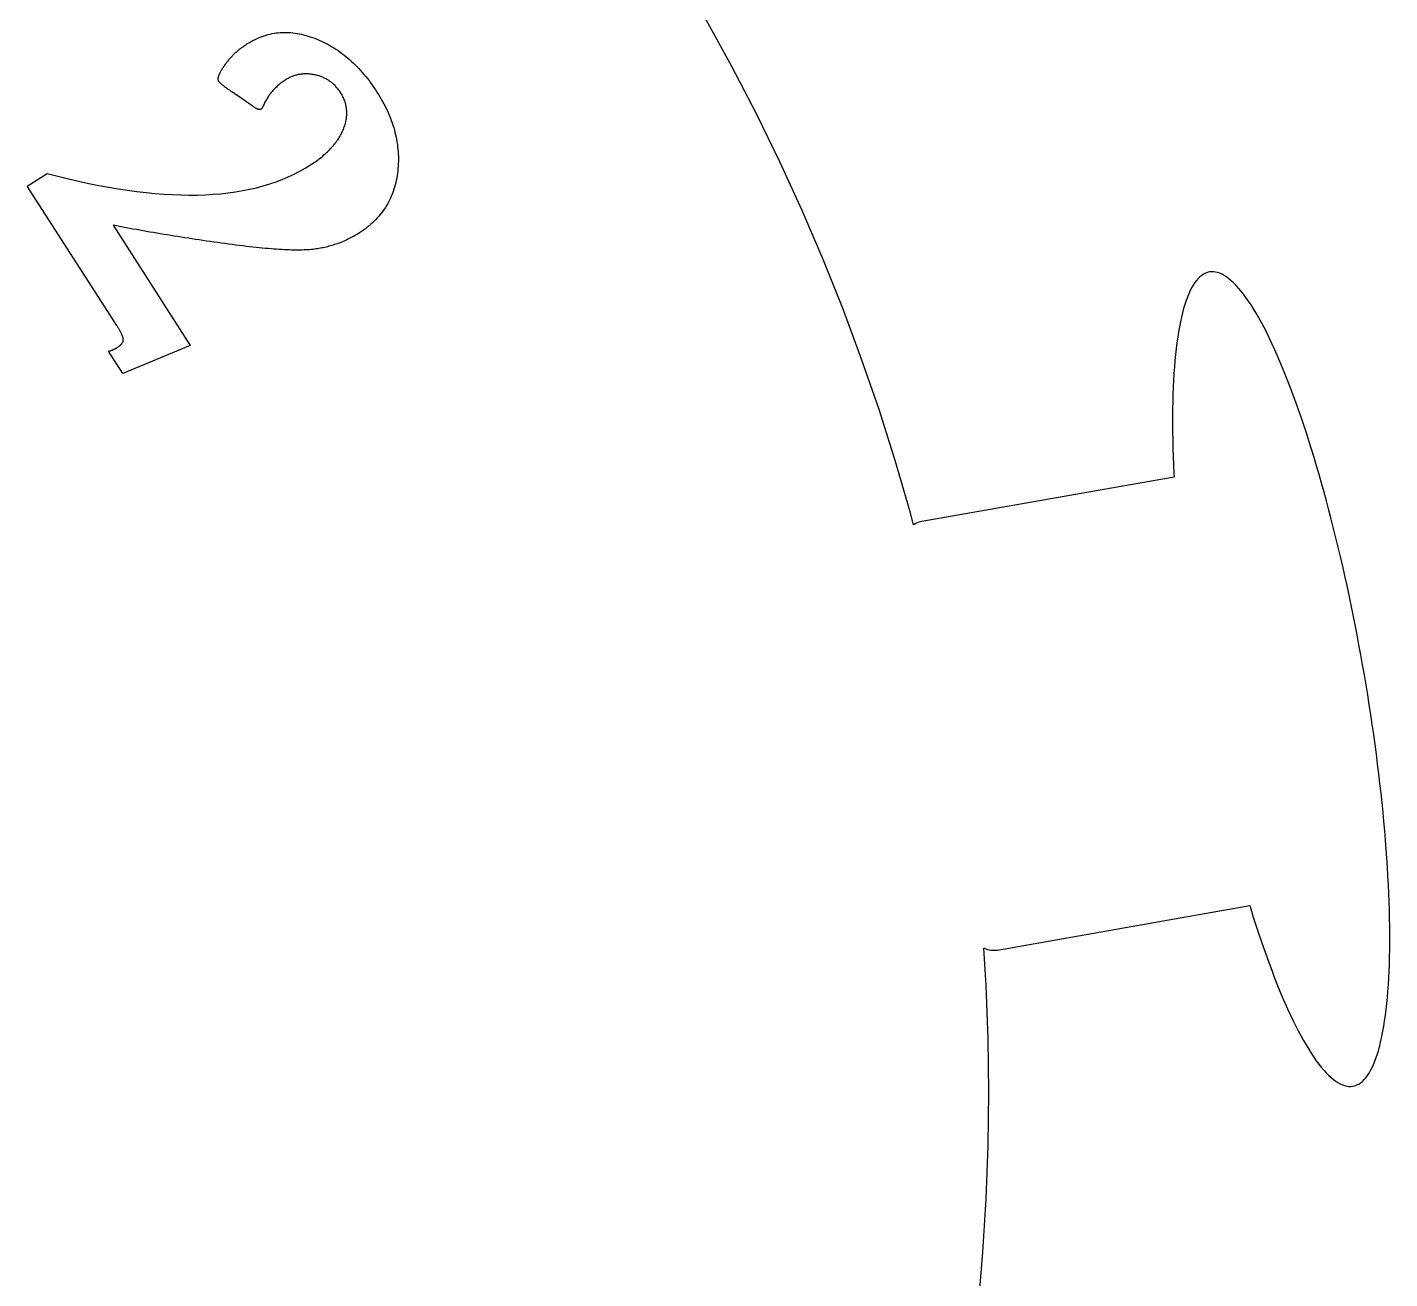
# Model space of a CAD drawing. Header units: metres. Extents: x -106 to 107, y -104 to 107.
# Drawn here: x 50.2 to 106.6, y -7.7 to 44.1 of the extents above; entities that cross this region are included whole.
import ezdxf

# ---------------------------------------------------------------- set-up
doc = ezdxf.new("R2010")
doc.units = ezdxf.units.M

msp = doc.modelspace()

# ---------------------------------------------------------------- linework, layer by layer
for p, q in [((79.3729, 42.4257), (78.3078, 44.3608)), ((59.3232, 43.3581), (59.4007, 43.4065)), ((59.4007, 43.4065), (59.4788, 43.4523)), ((59.4788, 43.4523), (59.5573, 43.4956)), ((59.5573, 43.4956), (59.6362, 43.5363)), ((59.6362, 43.5363), (59.7156, 43.5744)), ((59.7156, 43.5744), (59.7955, 43.6098)), ((59.7955, 43.6098), (59.8758, 43.6428)), ((59.8758, 43.6428), (59.9565, 43.6731)), ((59.9565, 43.6731), (60.0378, 43.7008)), ((60.0378, 43.7008), (60.1195, 43.726)), ((60.1195, 43.726), (60.2016, 43.7486)), ((60.2016, 43.7486), (60.2842, 43.7686)), ((60.2842, 43.7686), (60.3673, 43.786)), ((60.3673, 43.786), (60.4508, 43.8008)), ((60.4508, 43.8008), (60.5348, 43.8131)), ((60.5348, 43.8131), (60.6192, 43.8227)), ((60.6192, 43.8227), (60.7041, 43.8298)), ((60.7041, 43.8298), (60.7894, 43.8343)), ((60.7894, 43.8343), (60.8753, 43.8362)), ((60.8753, 43.8362), (60.9615, 43.8356)), ((60.9615, 43.8356), (61.0482, 43.8323)), ((61.0482, 43.8323), (61.1354, 43.8265)), ((61.1354, 43.8265), (61.2231, 43.8181)), ((61.2231, 43.8181), (61.3111, 43.807)), ((61.3111, 43.807), (61.3997, 43.7934)), ((61.3997, 43.7934), (61.4887, 43.7773)), ((61.4887, 43.7773), (61.5782, 43.7585)), ((61.5782, 43.7585), (61.6681, 43.7372)), ((61.6681, 43.7372), (61.7585, 43.7133)), ((61.7585, 43.7133), (61.8493, 43.6868)), ((61.8493, 43.6868), (61.9406, 43.6577)), ((61.9406, 43.6577), (62.0323, 43.626)), ((62.0323, 43.626), (62.1246, 43.5918)), ((62.1246, 43.5918), (62.2166, 43.5553)), ((62.2166, 43.5553), (62.3077, 43.5168)), ((62.3077, 43.5168), (62.3979, 43.4764)), ((62.3979, 43.4764), (62.4873, 43.4342)), ((62.4873, 43.4342), (62.5759, 43.3899)), ((62.5759, 43.3899), (62.6635, 43.3438)), ((58.6686, 42.8106), (58.6944, 42.8385)), ((58.6944, 42.8385), (58.7206, 42.8661)), ((58.7206, 42.8661), (58.7472, 42.8934)), ((58.7472, 42.8934), (58.7742, 42.9204)), ((58.7742, 42.9204), (58.8015, 42.9471)), ((58.8015, 42.9471), (58.8292, 42.9736)), ((58.8292, 42.9736), (58.8573, 42.9998)), ((58.8573, 42.9998), (58.8857, 43.0257)), ((58.8857, 43.0257), (58.9146, 43.0513)), ((58.9146, 43.0513), (58.9437, 43.0766)), ((58.9437, 43.0766), (58.9733, 43.1016)), ((58.9733, 43.1016), (59.0033, 43.1263)), ((59.0033, 43.1263), (59.0336, 43.1508)), ((59.0336, 43.1508), (59.0643, 43.1749)), ((59.0643, 43.1749), (59.0953, 43.1988)), ((59.0953, 43.1988), (59.1267, 43.2225)), ((59.1267, 43.2225), (59.1585, 43.2458)), ((59.1585, 43.2458), (59.1907, 43.2688)), ((59.1907, 43.2688), (59.2233, 43.2916)), ((59.2233, 43.2916), (59.2562, 43.314)), ((59.2562, 43.314), (59.2895, 43.3362)), ((59.2895, 43.3362), (59.3232, 43.3581)), ((62.6635, 43.3438), (62.7503, 43.2957)), ((62.7503, 43.2957), (62.8362, 43.2457)), ((62.8362, 43.2457), (62.9212, 43.1938)), ((62.9212, 43.1938), (63.0054, 43.14)), ((63.0054, 43.14), (63.0887, 43.0842)), ((63.0887, 43.0842), (63.1711, 43.0265)), ((63.1711, 43.0265), (63.2527, 42.9669)), ((63.2527, 42.9669), (63.3333, 42.9053)), ((63.3333, 42.9053), (63.4131, 42.8418)), ((63.4131, 42.8418), (63.4921, 42.7764)), ((58.2496, 42.2313), (58.2639, 42.2569)), ((58.2639, 42.2569), (58.2791, 42.2832)), ((58.2791, 42.2832), (58.2952, 42.3101)), ((58.2952, 42.3101), (58.312, 42.3376)), ((58.312, 42.3376), (58.3297, 42.3659)), ((58.3297, 42.3659), (58.3483, 42.3947)), ((58.3483, 42.3947), (58.3677, 42.4243)), ((58.3677, 42.4243), (58.3879, 42.4544)), ((58.3879, 42.4544), (58.4089, 42.4853)), ((58.4089, 42.4853), (58.4307, 42.5163)), ((58.4307, 42.5163), (58.4528, 42.547)), ((58.4528, 42.547), (58.4753, 42.5774)), ((58.4753, 42.5774), (58.4981, 42.6076)), ((58.4981, 42.6076), (58.5214, 42.6374)), ((58.5214, 42.6374), (58.545, 42.667)), ((58.545, 42.667), (58.5689, 42.6963)), ((58.5689, 42.6963), (58.5933, 42.7253)), ((58.5933, 42.7253), (58.618, 42.754)), ((58.618, 42.754), (58.6431, 42.7825)), ((58.6431, 42.7825), (58.6686, 42.8106)), ((63.4921, 42.7764), (63.5701, 42.7091)), ((63.5701, 42.7091), (63.6473, 42.6398)), ((63.6473, 42.6398), (63.7237, 42.5687)), ((63.7237, 42.5687), (63.7991, 42.4956)), ((63.7991, 42.4956), (63.8737, 42.4205)), ((63.8737, 42.4205), (63.9474, 42.3436)), ((63.9474, 42.3436), (64.0202, 42.2647)), ((64.0202, 42.2647), (64.0922, 42.1839)), ((80.3902, 40.465), (79.3729, 42.4257)), ((58.1337, 41.8961), (58.1338, 41.9106)), ((58.1344, 41.8822), (58.1337, 41.8961)), ((58.1338, 41.9106), (58.1348, 41.9257)), ((58.136, 41.8691), (58.1344, 41.8822)), ((58.1348, 41.9257), (58.1366, 41.9415)), ((58.1384, 41.8565), (58.136, 41.8691)), ((58.1366, 41.9415), (58.1392, 41.958)), ((58.1416, 41.8447), (58.1384, 41.8565)), ((58.1392, 41.958), (58.1427, 41.9751)), ((58.1456, 41.8335), (58.1416, 41.8447)), ((58.1427, 41.9751), (58.147, 41.9928)), ((58.1506, 41.8229), (58.1456, 41.8335)), ((58.147, 41.9928), (58.1521, 42.0112)), ((58.1563, 41.813), (58.1506, 41.8229)), ((58.1521, 42.0112), (58.1581, 42.0303)), ((58.1619, 41.8048), (58.1563, 41.813)), ((58.1581, 42.0303), (58.1649, 42.05)), ((58.1684, 41.7961), (58.1619, 41.8048)), ((58.1649, 42.05), (58.1726, 42.0704)), ((58.1759, 41.7869), (58.1684, 41.7961)), ((58.1726, 42.0704), (58.1811, 42.0914)), ((58.1843, 41.7772), (58.1759, 41.7869)), ((58.1811, 42.0914), (58.1904, 42.1131)), ((58.1937, 41.7671), (58.1843, 41.7772)), ((58.1904, 42.1131), (58.2005, 42.1354)), ((58.204, 41.7564), (58.1937, 41.7671)), ((58.2005, 42.1354), (58.2115, 42.1584)), ((58.2153, 41.7453), (58.204, 41.7564)), ((58.2115, 42.1584), (58.2234, 42.1821)), ((58.2275, 41.7337), (58.2153, 41.7453)), ((58.2234, 42.1821), (58.2361, 42.2064)), ((58.2407, 41.7216), (58.2275, 41.7337)), ((58.2361, 42.2064), (58.2496, 42.2313)), ((58.2548, 41.709), (58.2407, 41.7216)), ((58.2698, 41.6959), (58.2548, 41.709)), ((58.2858, 41.6823), (58.2698, 41.6959)), ((60.6692, 41.6921), (60.6357, 41.6643)), ((60.7034, 41.7196), (60.6692, 41.6921)), ((60.7383, 41.7466), (60.7034, 41.7196)), ((60.7738, 41.7732), (60.7383, 41.7466)), ((60.81, 41.7993), (60.7738, 41.7732)), ((60.8469, 41.8251), (60.81, 41.7993)), ((60.8844, 41.8505), (60.8469, 41.8251)), ((60.9226, 41.8755), (60.8844, 41.8505)), ((60.9555, 41.896), (60.9226, 41.8755)), ((60.9885, 41.9157), (60.9555, 41.896)), ((61.0218, 41.9344), (60.9885, 41.9157)), ((61.0554, 41.9523), (61.0218, 41.9344)), ((61.0892, 41.9692), (61.0554, 41.9523)), ((61.1233, 41.9853), (61.0892, 41.9692)), ((61.1576, 42.0004), (61.1233, 41.9853)), ((61.1922, 42.0146), (61.1576, 42.0004)), ((61.2271, 42.028), (61.1922, 42.0146)), ((61.2622, 42.0404), (61.2271, 42.028)), ((61.2975, 42.052), (61.2622, 42.0404)), ((61.3331, 42.0626), (61.2975, 42.052)), ((61.369, 42.0723), (61.3331, 42.0626)), ((61.4051, 42.0812), (61.369, 42.0723)), ((61.4415, 42.0891), (61.4051, 42.0812)), ((61.4781, 42.0961), (61.4415, 42.0891)), ((61.515, 42.1022), (61.4781, 42.0961)), ((61.5521, 42.1075), (61.515, 42.1022)), ((61.5895, 42.1118), (61.5521, 42.1075)), ((61.6271, 42.1152), (61.5895, 42.1118)), ((61.665, 42.1177), (61.6271, 42.1152)), ((61.7032, 42.1193), (61.665, 42.1177)), ((61.7416, 42.12), (61.7032, 42.1193)), ((61.7802, 42.1198), (61.7416, 42.12)), ((61.8192, 42.1187), (61.7802, 42.1198)), ((61.8583, 42.1167), (61.8192, 42.1187)), ((61.8977, 42.1138), (61.8583, 42.1167)), ((61.9374, 42.11), (61.8977, 42.1138)), ((61.9774, 42.1053), (61.9374, 42.11)), ((62.0175, 42.0997), (61.9774, 42.1053)), ((62.058, 42.0932), (62.0175, 42.0997)), ((62.0987, 42.0858), (62.058, 42.0932)), ((62.1396, 42.0775), (62.0987, 42.0858)), ((62.1804, 42.0683), (62.1396, 42.0775)), ((62.2207, 42.0583), (62.1804, 42.0683)), ((62.2604, 42.0475), (62.2207, 42.0583)), ((62.2995, 42.0359), (62.2604, 42.0475)), ((62.3381, 42.0235), (62.2995, 42.0359)), ((62.3762, 42.0103), (62.3381, 42.0235)), ((62.4136, 41.9963), (62.3762, 42.0103)), ((62.4505, 41.9814), (62.4136, 41.9963)), ((62.4869, 41.9659), (62.4505, 41.9814)), ((62.5227, 41.9494), (62.4869, 41.9659)), ((62.5579, 41.9323), (62.5227, 41.9494)), ((62.5925, 41.9142), (62.5579, 41.9323)), ((62.6266, 41.8954), (62.5925, 41.9142)), ((62.6602, 41.8759), (62.6266, 41.8954)), ((62.6931, 41.8555), (62.6602, 41.8759)), ((62.7256, 41.8343), (62.6931, 41.8555)), ((62.7574, 41.8123), (62.7256, 41.8343)), ((62.7887, 41.7895), (62.7574, 41.8123)), ((62.8195, 41.7659), (62.7887, 41.7895)), ((62.8496, 41.7415), (62.8195, 41.7659)), ((62.8793, 41.7163), (62.8496, 41.7415)), ((62.9083, 41.6903), (62.8793, 41.7163)), ((62.9368, 41.6635), (62.9083, 41.6903)), ((64.0922, 42.1839), (64.1633, 42.1011)), ((64.1633, 42.1011), (64.2336, 42.0164)), ((64.2336, 42.0164), (64.3029, 41.9299)), ((64.3029, 41.9299), (64.3714, 41.8413)), ((64.3714, 41.8413), (64.439, 41.7509)), ((64.439, 41.7509), (64.5058, 41.6585)), ((58.3028, 41.6682), (58.2858, 41.6823)), ((58.3207, 41.6537), (58.3028, 41.6682)), ((58.3396, 41.6386), (58.3207, 41.6537)), ((58.3594, 41.6231), (58.3396, 41.6386)), ((58.3801, 41.6071), (58.3594, 41.6231)), ((58.4018, 41.5905), (58.3801, 41.6071)), ((58.4244, 41.5735), (58.4018, 41.5905)), ((58.448, 41.5561), (58.4244, 41.5735)), ((58.4725, 41.5381), (58.448, 41.5561)), ((58.498, 41.5196), (58.4725, 41.5381)), ((58.5245, 41.5006), (58.498, 41.5196)), ((58.5518, 41.4812), (58.5245, 41.5006)), ((58.5802, 41.4613), (58.5518, 41.4812)), ((58.6095, 41.4408), (58.5802, 41.4613)), ((58.6397, 41.4199), (58.6095, 41.4408)), ((58.6708, 41.3985), (58.6397, 41.4199)), ((58.7029, 41.3766), (58.6708, 41.3985)), ((58.736, 41.3542), (58.7029, 41.3766)), ((58.77, 41.3313), (58.736, 41.3542)), ((58.805, 41.308), (58.77, 41.3313)), ((58.8409, 41.2841), (58.805, 41.308)), ((58.948, 41.2112), (58.8409, 41.2841)), ((59.0787, 41.122), (58.948, 41.2112)), ((60.1682, 41.1293), (60.1467, 41.0942)), ((60.1903, 41.164), (60.1682, 41.1293)), ((60.2131, 41.1984), (60.1903, 41.164)), ((60.2366, 41.2323), (60.2131, 41.1984)), ((60.2608, 41.2658), (60.2366, 41.2323)), ((60.2856, 41.2989), (60.2608, 41.2658)), ((60.3111, 41.3315), (60.2856, 41.2989)), ((60.3372, 41.3638), (60.3111, 41.3315)), ((60.3641, 41.3957), (60.3372, 41.3638)), ((60.3916, 41.4272), (60.3641, 41.3957)), ((60.4197, 41.4582), (60.3916, 41.4272)), ((60.4486, 41.4889), (60.4197, 41.4582)), ((60.4781, 41.5191), (60.4486, 41.4889)), ((60.5083, 41.549), (60.4781, 41.5191)), ((60.5391, 41.5784), (60.5083, 41.549)), ((60.5706, 41.6075), (60.5391, 41.5784)), ((60.6028, 41.6361), (60.5706, 41.6075)), ((60.6357, 41.6643), (60.6028, 41.6361)), ((62.9647, 41.6359), (62.9368, 41.6635)), ((62.9921, 41.6075), (62.9647, 41.6359)), ((63.0189, 41.5784), (62.9921, 41.6075)), ((63.0452, 41.5484), (63.0189, 41.5784)), ((63.0709, 41.5176), (63.0452, 41.5484)), ((63.096, 41.486), (63.0709, 41.5176)), ((63.1206, 41.4536), (63.096, 41.486)), ((63.1446, 41.4204), (63.1206, 41.4536)), ((63.168, 41.3864), (63.1446, 41.4204)), ((63.1909, 41.3517), (63.168, 41.3864)), ((63.2178, 41.3085), (63.1909, 41.3517)), ((63.2433, 41.2652), (63.2178, 41.3085)), ((63.2673, 41.2217), (63.2433, 41.2652)), ((63.2899, 41.178), (63.2673, 41.2217)), ((63.311, 41.1341), (63.2899, 41.178)), ((63.3306, 41.09), (63.311, 41.1341)), ((64.5058, 41.6585), (64.5716, 41.5642)), ((64.5716, 41.5642), (64.6366, 41.468)), ((64.6366, 41.468), (64.7008, 41.3699)), ((64.7008, 41.3699), (64.7623, 41.2723)), ((64.7623, 41.2723), (64.8217, 41.1746)), ((64.8217, 41.1746), (64.8788, 41.0769)), ((59.139, 41.0808), (59.0787, 41.122)), ((59.2491, 41.0052), (59.139, 41.0808)), ((59.3227, 40.9545), (59.2491, 41.0052)), ((59.3675, 40.9235), (59.3227, 40.9545)), ((59.4088, 40.8948), (59.3675, 40.9235)), ((59.4467, 40.8683), (59.4088, 40.8948)), ((59.4972, 40.833), (59.4467, 40.8683)), ((59.5265, 40.8122), (59.4972, 40.833)), ((59.5524, 40.7937), (59.5265, 40.8122)), ((59.5748, 40.7775), (59.5524, 40.7937)), ((59.5847, 40.7703), (59.5748, 40.7775)), ((59.6066, 40.7541), (59.5847, 40.7703)), ((59.6192, 40.7451), (59.6066, 40.7541)), ((59.6316, 40.7365), (59.6192, 40.7451)), ((59.6437, 40.7282), (59.6316, 40.7365)), ((59.6557, 40.7204), (59.6437, 40.7282)), ((59.6674, 40.713), (59.6557, 40.7204)), ((59.6789, 40.706), (59.6674, 40.713)), ((59.6902, 40.6994), (59.6789, 40.706)), ((59.7012, 40.6932), (59.6902, 40.6994)), ((59.7121, 40.6874), (59.7012, 40.6932)), ((59.7227, 40.682), (59.7121, 40.6874)), ((59.7332, 40.677), (59.7227, 40.682)), ((59.7434, 40.6724), (59.7332, 40.677)), ((59.7534, 40.6682), (59.7434, 40.6724)), ((59.7632, 40.6645), (59.7534, 40.6682)), ((59.7728, 40.6611), (59.7632, 40.6645)), ((59.7821, 40.6582), (59.7728, 40.6611)), ((59.7913, 40.6556), (59.7821, 40.6582)), ((59.8002, 40.6535), (59.7913, 40.6556)), ((59.8089, 40.6517), (59.8002, 40.6535)), ((59.8174, 40.6504), (59.8089, 40.6517)), ((59.8257, 40.6495), (59.8174, 40.6504)), ((59.8337, 40.6489), (59.8257, 40.6495)), ((59.8416, 40.6488), (59.8337, 40.6489)), ((59.8492, 40.6491), (59.8416, 40.6488)), ((59.8566, 40.6498), (59.8492, 40.6491)), ((59.8639, 40.6509), (59.8566, 40.6498)), ((59.8708, 40.6524), (59.8639, 40.6509)), ((59.8776, 40.6543), (59.8708, 40.6524)), ((59.8842, 40.6566), (59.8776, 40.6543)), ((59.8905, 40.6594), (59.8842, 40.6566)), ((59.8967, 40.6625), (59.8905, 40.6594)), ((59.9026, 40.666), (59.8967, 40.6625)), ((59.9058, 40.6682), (59.9026, 40.666)), ((59.909, 40.6705), (59.9058, 40.6682)), ((59.9122, 40.673), (59.909, 40.6705)), ((59.9154, 40.6757), (59.9122, 40.673)), ((59.9186, 40.6786), (59.9154, 40.6757)), ((59.9218, 40.6816), (59.9186, 40.6786)), ((59.9251, 40.6849), (59.9218, 40.6816)), ((59.9284, 40.6884), (59.9251, 40.6849)), ((59.9316, 40.692), (59.9284, 40.6884)), ((59.935, 40.6959), (59.9316, 40.692)), ((59.9383, 40.6999), (59.935, 40.6959)), ((59.9416, 40.7041), (59.9383, 40.6999)), ((59.9449, 40.7085), (59.9416, 40.7041)), ((59.9483, 40.7132), (59.9449, 40.7085)), ((59.9517, 40.718), (59.9483, 40.7132)), ((59.9551, 40.7229), (59.9517, 40.718)), ((59.9585, 40.7281), (59.9551, 40.7229)), ((59.9619, 40.7335), (59.9585, 40.7281)), ((59.9654, 40.7391), (59.9619, 40.7335)), ((59.9688, 40.7448), (59.9654, 40.7391)), ((59.9723, 40.7507), (59.9688, 40.7448)), ((59.9758, 40.7569), (59.9723, 40.7507)), ((59.9793, 40.7632), (59.9758, 40.7569)), ((59.9828, 40.7697), (59.9793, 40.7632)), ((59.9863, 40.7764), (59.9828, 40.7697)), ((59.9898, 40.7833), (59.9863, 40.7764)), ((59.9934, 40.7904), (59.9898, 40.7833)), ((59.997, 40.7977), (59.9934, 40.7904)), ((60.0005, 40.8052), (59.997, 40.7977)), ((60.0042, 40.8128), (60.0005, 40.8052)), ((60.0078, 40.8207), (60.0042, 40.8128)), ((60.0114, 40.8287), (60.0078, 40.8207)), ((60.0318, 40.8749), (60.0114, 40.8287)), ((60.0493, 40.9125), (60.0318, 40.8749)), ((60.0674, 40.9496), (60.0493, 40.9125)), ((60.0862, 40.9864), (60.0674, 40.9496)), ((60.1057, 41.0227), (60.0862, 40.9864)), ((60.1258, 41.0587), (60.1057, 41.0227)), ((60.1467, 41.0942), (60.1258, 41.0587)), ((63.3488, 41.0457), (63.3306, 41.09)), ((63.3655, 41.0012), (63.3488, 41.0457)), ((63.3808, 40.9565), (63.3655, 41.0012)), ((63.3946, 40.9116), (63.3808, 40.9565)), ((63.4069, 40.8665), (63.3946, 40.9116)), ((63.4178, 40.8213), (63.4069, 40.8665)), ((63.4272, 40.7758), (63.4178, 40.8213)), ((63.4352, 40.7302), (63.4272, 40.7758)), ((63.4417, 40.6843), (63.4352, 40.7302)), ((63.4468, 40.6383), (63.4417, 40.6843)), ((63.4504, 40.592), (63.4468, 40.6383)), ((63.4525, 40.5456), (63.4504, 40.592)), ((64.8788, 41.0769), (64.9337, 40.979)), ((64.9337, 40.979), (64.9864, 40.8811)), ((64.9864, 40.8811), (65.0369, 40.7832)), ((65.0369, 40.7832), (65.0851, 40.6851)), ((65.0851, 40.6851), (65.1311, 40.5869)), ((65.1311, 40.5869), (65.1749, 40.4887)), ((63.3646, 39.9732), (63.3799, 40.0219)), ((63.3799, 40.0219), (63.3938, 40.0705)), ((63.3938, 40.0705), (63.4062, 40.1189)), ((63.4062, 40.1189), (63.4172, 40.1671)), ((63.4172, 40.1671), (63.4267, 40.2151)), ((63.4267, 40.2151), (63.4348, 40.2629)), ((63.4348, 40.2629), (63.4414, 40.3105)), ((63.4414, 40.3105), (63.4465, 40.3579)), ((63.4465, 40.3579), (63.4502, 40.4051)), ((63.4502, 40.4051), (63.4525, 40.4521)), ((63.4532, 40.499), (63.4525, 40.5456)), ((63.4525, 40.4521), (63.4532, 40.499)), ((65.1749, 40.4887), (65.2165, 40.3904)), ((65.2165, 40.3904), (65.2559, 40.292)), ((65.2559, 40.292), (65.293, 40.1935)), ((65.293, 40.1935), (65.3279, 40.0949)), ((65.3279, 40.0949), (65.3606, 39.9962)), ((81.359, 38.4799), (80.3902, 40.465)), ((63.0757, 39.3925), (63.1067, 39.4394)), ((63.1067, 39.4394), (63.1365, 39.4867)), ((63.1365, 39.4867), (63.165, 39.5342)), ((63.165, 39.5342), (63.1923, 39.5821)), ((63.1923, 39.5821), (63.2183, 39.6302)), ((63.2183, 39.6302), (63.243, 39.6786)), ((63.243, 39.6786), (63.2665, 39.7274)), ((63.2665, 39.7274), (63.2888, 39.7764)), ((63.2888, 39.7764), (63.3098, 39.8257)), ((63.3098, 39.8257), (63.3295, 39.8751)), ((63.3295, 39.8751), (63.3478, 39.9242)), ((63.3478, 39.9242), (63.3646, 39.9732)), ((65.3606, 39.9962), (65.3911, 39.8975)), ((65.3911, 39.8975), (65.4193, 39.7987)), ((65.4193, 39.7987), (65.4453, 39.6998)), ((65.4453, 39.6998), (65.4691, 39.6008)), ((65.4691, 39.6008), (65.4907, 39.5017)), ((65.4907, 39.5017), (65.5101, 39.4026)), ((62.6056, 38.8522), (62.6517, 38.8956)), ((62.6517, 38.8956), (62.6965, 38.9393)), ((62.6965, 38.9393), (62.7401, 38.9833)), ((62.7401, 38.9833), (62.7824, 39.0276)), ((62.7824, 39.0276), (62.8234, 39.0722)), ((62.8234, 39.0722), (62.8632, 39.117)), ((62.8632, 39.117), (62.9018, 39.1622)), ((62.9018, 39.1622), (62.9391, 39.2077)), ((62.9391, 39.2077), (62.9751, 39.2534)), ((62.9751, 39.2534), (63.0099, 39.2995)), ((63.0099, 39.2995), (63.0434, 39.3458)), ((63.0434, 39.3458), (63.0757, 39.3925)), ((65.5101, 39.4026), (65.5272, 39.3034)), ((65.5272, 39.3034), (65.5421, 39.204)), ((65.5421, 39.204), (65.5548, 39.1046)), ((65.5548, 39.1046), (65.5653, 39.0052)), ((65.5653, 39.0052), (65.5736, 38.9056)), ((65.5736, 38.9056), (65.5796, 38.8059)), ((61.7341, 38.2189), (61.955, 38.3547)), ((61.955, 38.3547), (62.0161, 38.3945)), ((62.0161, 38.3945), (62.076, 38.4347)), ((62.076, 38.4347), (62.1346, 38.4751)), ((62.1346, 38.4751), (62.1919, 38.5158)), ((62.1919, 38.5158), (62.248, 38.5568)), ((62.248, 38.5568), (62.3029, 38.5981)), ((62.3029, 38.5981), (62.3565, 38.6398)), ((62.3565, 38.6398), (62.4088, 38.6817)), ((62.4088, 38.6817), (62.4599, 38.7239)), ((62.4599, 38.7239), (62.5097, 38.7664)), ((62.5097, 38.7664), (62.5583, 38.8092)), ((62.5583, 38.8092), (62.6056, 38.8522)), ((65.5815, 38.4065), (65.5765, 38.3065)), ((65.5796, 38.8059), (65.5834, 38.7062)), ((65.5844, 38.5065), (65.5815, 38.4065)), ((65.5834, 38.7062), (65.585, 38.6064)), ((65.585, 38.6064), (65.5844, 38.5065)), ((82.2789, 36.4717), (81.359, 38.4799)), ((50.2404, 37.4723), (51.0682, 38.0043)), ((51.0682, 38.0043), (51.5072, 37.8896)), ((51.5072, 37.8896), (51.9393, 37.7829)), ((51.9393, 37.7829), (52.3646, 37.6839)), ((60.5276, 37.6571), (60.7825, 37.7538)), ((60.7825, 37.7538), (61.0307, 37.8583)), ((61.0307, 37.8583), (61.272, 37.9707)), ((61.272, 37.9707), (61.5065, 38.0909)), ((61.5065, 38.0909), (61.7341, 38.2189)), ((65.5176, 37.8113), (65.4991, 37.7158)), ((65.5339, 37.9082), (65.5176, 37.8113)), ((65.5479, 38.0065), (65.5339, 37.9082)), ((65.5596, 38.1061), (65.5479, 38.0065)), ((65.5692, 38.2063), (65.5596, 38.1061)), ((65.5765, 38.3065), (65.5692, 38.2063)), ((53.9422, 31.7122), (50.2404, 37.4723)), ((52.3646, 37.6839), (52.7831, 37.5928)), ((52.7831, 37.5928), (53.1948, 37.5096)), ((53.1948, 37.5096), (53.5997, 37.4341)), ((53.5997, 37.4341), (53.9977, 37.3664)), ((53.9977, 37.3664), (54.389, 37.3066)), ((54.389, 37.3066), (54.7734, 37.2546)), ((54.7734, 37.2546), (55.151, 37.2105)), ((55.151, 37.2105), (55.5218, 37.1741)), ((58.2428, 37.1652), (58.5522, 37.1993)), ((58.5522, 37.1993), (58.8549, 37.2412)), ((58.8549, 37.2412), (59.1507, 37.291)), ((59.1507, 37.291), (59.4397, 37.3486)), ((59.4397, 37.3486), (59.7219, 37.414)), ((59.7219, 37.414), (59.9973, 37.4872)), ((59.9973, 37.4872), (60.2659, 37.5682)), ((60.2659, 37.5682), (60.5276, 37.6571)), ((65.3722, 37.2588), (65.34, 37.1715)), ((65.4021, 37.3475), (65.3722, 37.2588)), ((65.4298, 37.4375), (65.4021, 37.3475)), ((65.4552, 37.5289), (65.4298, 37.4375)), ((65.4782, 37.6216), (65.4552, 37.5289)), ((65.4991, 37.7158), (65.4782, 37.6216)), ((55.5218, 37.1741), (55.8858, 37.1456)), ((55.8858, 37.1456), (56.2429, 37.1249)), ((56.2429, 37.1249), (56.5933, 37.1121)), ((56.5933, 37.1121), (56.9368, 37.1071)), ((56.9368, 37.1071), (57.2735, 37.1099)), ((57.2735, 37.1099), (57.6034, 37.1205)), ((57.6034, 37.1205), (57.9265, 37.1389)), ((57.9265, 37.1389), (58.2428, 37.1652)), ((65.0992, 36.6767), (65.0511, 36.599)), ((65.145, 36.7557), (65.0992, 36.6767)), ((65.1886, 36.8361), (65.145, 36.7557)), ((65.2298, 36.9179), (65.1886, 36.8361)), ((65.2688, 37.0011), (65.2298, 36.9179)), ((65.3056, 37.0856), (65.2688, 37.0011)), ((65.34, 37.1715), (65.3056, 37.0856)), ((64.6507, 36.0938), (64.5844, 36.0271)), ((64.7147, 36.1618), (64.6507, 36.0938)), ((64.7765, 36.2313), (64.7147, 36.1618)), ((64.8359, 36.3021), (64.7765, 36.2313)), ((64.8931, 36.3743), (64.8359, 36.3021)), ((64.948, 36.4478), (64.8931, 36.3743)), ((65.0007, 36.5227), (64.948, 36.4478)), ((65.0511, 36.599), (65.0007, 36.5227)), ((83.1492, 34.4415), (82.2789, 36.4717)), ((53.9237, 35.8327), (53.7878, 35.859)), ((53.7878, 35.859), (56.9813, 30.8897)), ((54.0602, 35.8065), (53.9237, 35.8327)), ((54.1973, 35.7805), (54.0602, 35.8065)), ((54.3349, 35.7547), (54.1973, 35.7805)), ((54.473, 35.7291), (54.3349, 35.7547)), ((54.6116, 35.7036), (54.473, 35.7291)), ((54.7508, 35.6783), (54.6116, 35.7036)), ((54.8906, 35.6531), (54.7508, 35.6783)), ((55.0309, 35.6281), (54.8906, 35.6531)), ((55.1717, 35.6033), (55.0309, 35.6281)), ((55.313, 35.5786), (55.1717, 35.6033)), ((55.4549, 35.5542), (55.313, 35.5786)), ((55.5973, 35.5299), (55.4549, 35.5542)), ((55.7403, 35.5057), (55.5973, 35.5299)), ((55.8838, 35.4817), (55.7403, 35.5057)), ((63.9214, 35.5108), (63.8702, 35.4793)), ((63.9723, 35.5431), (63.9214, 35.5108)), ((64.0568, 35.5988), (63.9723, 35.5431)), ((64.139, 35.6558), (64.0568, 35.5988)), ((64.2189, 35.7143), (64.139, 35.6558)), ((64.2966, 35.7741), (64.2189, 35.7143)), ((64.3719, 35.8353), (64.2966, 35.7741)), ((64.445, 35.8979), (64.3719, 35.8353)), ((64.5159, 35.9618), (64.445, 35.8979)), ((64.5844, 36.0271), (64.5159, 35.9618)), ((56.0278, 35.4579), (55.8838, 35.4817)), ((56.1724, 35.4343), (56.0278, 35.4579)), ((56.3176, 35.4108), (56.1724, 35.4343)), ((56.4632, 35.3875), (56.3176, 35.4108)), ((56.6094, 35.3643), (56.4632, 35.3875)), ((56.7561, 35.3414), (56.6094, 35.3643)), ((56.9034, 35.3186), (56.7561, 35.3414)), ((57.0513, 35.2959), (56.9034, 35.3186)), ((57.1996, 35.2734), (57.0513, 35.2959)), ((57.3485, 35.2511), (57.1996, 35.2734)), ((57.4979, 35.229), (57.3485, 35.2511)), ((57.6479, 35.207), (57.4979, 35.229)), ((57.7984, 35.1852), (57.6479, 35.207)), ((57.9495, 35.1636), (57.7984, 35.1852)), ((58.1011, 35.1421), (57.9495, 35.1636)), ((58.2532, 35.1208), (58.1011, 35.1421)), ((58.4059, 35.0997), (58.2532, 35.1208)), ((58.5591, 35.0787), (58.4059, 35.0997)), ((58.7112, 35.0582), (58.5591, 35.0787)), ((58.8605, 35.0386), (58.7112, 35.0582)), ((59.0071, 35.0199), (58.8605, 35.0386)), ((59.1509, 35.002), (59.0071, 35.0199)), ((59.2919, 34.9851), (59.1509, 35.002)), ((59.4301, 34.969), (59.2919, 34.9851)), ((59.5656, 34.9538), (59.4301, 34.969)), ((59.6983, 34.9395), (59.5656, 34.9538)), ((59.8282, 34.9261), (59.6983, 34.9395)), ((62.479, 34.9319), (62.419, 34.9196)), ((62.5387, 34.9449), (62.479, 34.9319)), ((62.5981, 34.9587), (62.5387, 34.9449)), ((62.6572, 34.9732), (62.5981, 34.9587)), ((62.7159, 34.9885), (62.6572, 34.9732)), ((62.7742, 35.0045), (62.7159, 34.9885)), ((62.8322, 35.0212), (62.7742, 35.0045)), ((62.8899, 35.0387), (62.8322, 35.0212)), ((62.9473, 35.0569), (62.8899, 35.0387)), ((63.0043, 35.0758), (62.9473, 35.0569)), ((63.0609, 35.0955), (63.0043, 35.0758)), ((63.1172, 35.1159), (63.0609, 35.0955)), ((63.1732, 35.1371), (63.1172, 35.1159)), ((63.2289, 35.159), (63.1732, 35.1371)), ((63.2842, 35.1816), (63.2289, 35.159)), ((63.3392, 35.205), (63.2842, 35.1816)), ((63.3938, 35.2291), (63.3392, 35.205)), ((63.4481, 35.2539), (63.3938, 35.2291)), ((63.502, 35.2795), (63.4481, 35.2539)), ((63.5556, 35.3059), (63.502, 35.2795)), ((63.6089, 35.3329), (63.5556, 35.3059)), ((63.6619, 35.3607), (63.6089, 35.3329)), ((63.7144, 35.3893), (63.6619, 35.3607)), ((63.7667, 35.4185), (63.7144, 35.3893)), ((63.8186, 35.4486), (63.7667, 35.4185)), ((63.8702, 35.4793), (63.8186, 35.4486)), ((59.9554, 34.9135), (59.8282, 34.9261)), ((60.0797, 34.9019), (59.9554, 34.9135)), ((60.2013, 34.8911), (60.0797, 34.9019)), ((60.3201, 34.8812), (60.2013, 34.8911)), ((60.4362, 34.8722), (60.3201, 34.8812)), ((60.5494, 34.8641), (60.4362, 34.8722)), ((60.6599, 34.8569), (60.5494, 34.8641)), ((60.7676, 34.8505), (60.6599, 34.8569)), ((60.8726, 34.845), (60.7676, 34.8505)), ((60.9747, 34.8405), (60.8726, 34.845)), ((61.0741, 34.8368), (60.9747, 34.8405)), ((61.1707, 34.834), (61.0741, 34.8368)), ((61.2646, 34.832), (61.1707, 34.834)), ((61.3556, 34.831), (61.2646, 34.832)), ((61.4439, 34.8308), (61.3556, 34.831)), ((61.5294, 34.8315), (61.4439, 34.8308)), ((61.6122, 34.8332), (61.5294, 34.8315)), ((61.6921, 34.8356), (61.6122, 34.8332)), ((61.7693, 34.839), (61.6921, 34.8356)), ((61.8437, 34.8433), (61.7693, 34.839)), ((61.9153, 34.8484), (61.8437, 34.8433)), ((61.9842, 34.8544), (61.9153, 34.8484)), ((62.0503, 34.8614), (61.9842, 34.8544)), ((62.1136, 34.8692), (62.0503, 34.8614)), ((62.1754, 34.8778), (62.1136, 34.8692)), ((62.2368, 34.8871), (62.1754, 34.8778)), ((62.2978, 34.8972), (62.2368, 34.8871)), ((62.3586, 34.908), (62.2978, 34.8972)), ((62.419, 34.9196), (62.3586, 34.908)), ((83.9693, 32.3905), (83.1492, 34.4415)), ((98.8748, 33.8371), (98.7987, 33.7872)), ((98.9528, 33.877), (98.8748, 33.8371)), ((99.0327, 33.9068), (98.9528, 33.877)), ((99.1145, 33.9265), (99.0327, 33.9068)), ((99.198, 33.936), (99.1145, 33.9265)), ((99.2833, 33.9353), (99.198, 33.936)), ((99.3703, 33.9245), (99.2833, 33.9353)), ((99.4589, 33.9036), (99.3703, 33.9245)), ((99.5491, 33.8725), (99.4589, 33.9036)), ((99.6408, 33.8313), (99.5491, 33.8725)), ((99.734, 33.7801), (99.6408, 33.8313)), ((98.3851, 33.2775), (98.3237, 33.1581)), ((98.4487, 33.3872), (98.3851, 33.2775)), ((98.5145, 33.487), (98.4487, 33.3872)), ((98.5824, 33.577), (98.5145, 33.487)), ((98.6524, 33.657), (98.5824, 33.577)), ((98.7245, 33.7271), (98.6524, 33.657)), ((98.7987, 33.7872), (98.7245, 33.7271)), ((99.8286, 33.7187), (99.734, 33.7801)), ((99.9246, 33.6474), (99.8286, 33.7187)), ((100.022, 33.5661), (99.9246, 33.6474)), ((100.12, 33.4748), (100.022, 33.5661)), ((100.22, 33.3737), (100.12, 33.4748)), ((100.321, 33.2628), (100.22, 33.3737)), ((100.423, 33.1421), (100.321, 33.2628)), ((98.1534, 32.742), (98.1013, 32.5843)), ((98.2079, 32.8902), (98.1534, 32.742)), ((98.2647, 33.0289), (98.2079, 32.8902)), ((98.3237, 33.1581), (98.2647, 33.0289)), ((100.526, 33.0118), (100.423, 33.1421)), ((100.629, 32.8718), (100.526, 33.0118)), ((100.734, 32.7224), (100.629, 32.8718)), ((100.84, 32.5635), (100.734, 32.7224)), ((84.739, 30.3201), (83.9693, 32.3905)), ((98.0043, 32.2411), (97.9595, 32.0557)), ((98.0516, 32.4173), (98.0043, 32.2411)), ((98.1013, 32.5843), (98.0516, 32.4173)), ((100.946, 32.3953), (100.84, 32.5635)), ((101.053, 32.2179), (100.946, 32.3953)), ((101.16, 32.0314), (101.053, 32.2179)), ((53.9572, 31.6887), (53.9422, 31.7122)), ((53.9719, 31.6655), (53.9572, 31.6887)), ((53.9861, 31.6427), (53.9719, 31.6655)), ((53.9998, 31.6204), (53.9861, 31.6427)), ((54.0132, 31.5984), (53.9998, 31.6204)), ((54.0261, 31.5769), (54.0132, 31.5984)), ((54.0385, 31.5558), (54.0261, 31.5769)), ((54.0506, 31.535), (54.0385, 31.5558)), ((97.8774, 31.658), (97.8401, 31.446)), ((97.9172, 31.8613), (97.8774, 31.658)), ((97.9595, 32.0557), (97.9172, 31.8613)), ((101.268, 31.8359), (101.16, 32.0314)), ((101.377, 31.6315), (101.268, 31.8359)), ((101.486, 31.4183), (101.377, 31.6315)), ((54.0622, 31.5147), (54.0506, 31.535)), ((54.0733, 31.4947), (54.0622, 31.5147)), ((54.0841, 31.4752), (54.0733, 31.4947)), ((54.0944, 31.4561), (54.0841, 31.4752)), ((54.1043, 31.4373), (54.0944, 31.4561)), ((54.1137, 31.419), (54.1043, 31.4373)), ((54.1228, 31.401), (54.1137, 31.419)), ((54.1313, 31.3835), (54.1228, 31.401)), ((54.1395, 31.3664), (54.1313, 31.3835)), ((54.1472, 31.3497), (54.1395, 31.3664)), ((54.1545, 31.3334), (54.1472, 31.3497)), ((54.1614, 31.3174), (54.1545, 31.3334)), ((54.1678, 31.3019), (54.1614, 31.3174)), ((54.1637, 30.981), (54.1705, 30.9913)), ((54.1738, 31.2868), (54.1678, 31.3019)), ((54.1705, 30.9913), (54.1768, 31.0016)), ((54.1794, 31.2721), (54.1738, 31.2868)), ((54.1768, 31.0016), (54.1825, 31.0119)), ((54.1846, 31.2578), (54.1794, 31.2721)), ((54.1825, 31.0119), (54.1878, 31.0222)), ((54.1893, 31.2439), (54.1846, 31.2578)), ((54.1878, 31.0222), (54.1925, 31.0325)), ((54.1936, 31.2304), (54.1893, 31.2439)), ((54.1925, 31.0325), (54.1968, 31.0429)), ((54.1974, 31.2173), (54.1936, 31.2304)), ((54.1968, 31.0429), (54.2005, 31.0533)), ((54.2008, 31.2046), (54.1974, 31.2173)), ((54.2005, 31.0533), (54.2038, 31.0636)), ((54.2038, 31.1923), (54.2008, 31.2046)), ((54.2064, 31.1804), (54.2038, 31.1923)), ((54.2038, 31.0636), (54.2065, 31.074)), ((54.2085, 31.1689), (54.2064, 31.1804)), ((54.2065, 31.074), (54.2087, 31.0844)), ((54.2102, 31.1578), (54.2085, 31.1689)), ((54.2087, 31.0844), (54.2104, 31.0948)), ((54.2115, 31.1471), (54.2102, 31.1578)), ((54.2104, 31.0948), (54.2117, 31.1053)), ((54.2123, 31.1366), (54.2115, 31.1471)), ((54.2117, 31.1053), (54.2124, 31.1157)), ((54.2126, 31.1261), (54.2123, 31.1366)), ((54.2124, 31.1157), (54.2126, 31.1261)), ((97.7733, 30.996), (97.7437, 30.7584)), ((97.8054, 31.2253), (97.7733, 30.996)), ((97.8401, 31.446), (97.8054, 31.2253)), ((101.595, 31.1965), (101.486, 31.4183)), ((101.705, 30.9662), (101.595, 31.1965)), ((53.6014, 30.6445), (53.6147, 30.6486)), ((54.1928, 29.7241), (53.6014, 30.6445)), ((53.6147, 30.6486), (53.6278, 30.6528)), ((53.6278, 30.6528), (53.6409, 30.657)), ((53.6409, 30.657), (53.6537, 30.6613)), ((53.6537, 30.6613), (53.6665, 30.6657)), ((53.6665, 30.6657), (53.6792, 30.6701)), ((53.6792, 30.6701), (53.6917, 30.6745)), ((53.6917, 30.6745), (53.704, 30.679)), ((53.704, 30.679), (53.7163, 30.6836)), ((53.7163, 30.6836), (53.7284, 30.6882)), ((53.7284, 30.6882), (53.7404, 30.6929)), ((53.7404, 30.6929), (53.7523, 30.6976)), ((53.7523, 30.6976), (53.764, 30.7023)), ((53.764, 30.7023), (53.7756, 30.7071)), ((53.7756, 30.7071), (53.7871, 30.712)), ((53.7871, 30.712), (53.7984, 30.7169)), ((53.7984, 30.7169), (53.8096, 30.7219)), ((53.8096, 30.7219), (53.8207, 30.7269)), ((53.8207, 30.7269), (53.8316, 30.732)), ((53.8316, 30.732), (53.8425, 30.7371)), ((53.8425, 30.7371), (53.8532, 30.7423)), ((53.8532, 30.7423), (53.8637, 30.7475)), ((53.8637, 30.7475), (53.8742, 30.7528)), ((53.8742, 30.7528), (53.8845, 30.7582)), ((53.8845, 30.7582), (53.8947, 30.7636)), ((53.8947, 30.7636), (53.9047, 30.769)), ((53.9047, 30.769), (53.9146, 30.7745)), ((53.9146, 30.7745), (53.9244, 30.78)), ((53.9244, 30.78), (53.9341, 30.7856)), ((53.9341, 30.7856), (53.9436, 30.7913)), ((53.9436, 30.7913), (53.953, 30.797)), ((53.953, 30.797), (53.9622, 30.8027)), ((53.9622, 30.8027), (53.9714, 30.8085)), ((53.9714, 30.8085), (53.9868, 30.8186)), ((53.9868, 30.8186), (54.0016, 30.8286)), ((54.0016, 30.8286), (54.0159, 30.8387)), ((54.0159, 30.8387), (54.0298, 30.8488)), ((54.0298, 30.8488), (54.0431, 30.8589)), ((54.0431, 30.8589), (54.0559, 30.869)), ((54.0559, 30.869), (54.0683, 30.8791)), ((54.0683, 30.8791), (54.0801, 30.8892)), ((54.0801, 30.8892), (54.0914, 30.8994)), ((54.0914, 30.8994), (54.1022, 30.9095)), ((54.1022, 30.9095), (54.1125, 30.9197)), ((54.1125, 30.9197), (54.1223, 30.9299)), ((54.1223, 30.9299), (54.1316, 30.9401)), ((54.1316, 30.9401), (54.1404, 30.9503)), ((54.1404, 30.9503), (54.1487, 30.9605)), ((54.1487, 30.9605), (54.1564, 30.9708)), ((54.1564, 30.9708), (54.1637, 30.981)), ((56.9813, 30.8897), (54.1928, 29.7241)), ((97.7168, 30.5126), (97.6925, 30.2587)), ((97.7437, 30.7584), (97.7168, 30.5126)), ((101.815, 30.7275), (101.705, 30.9662)), ((101.925, 30.4807), (101.815, 30.7275)), ((102.035, 30.2257), (101.925, 30.4807)), ((85.4575, 28.2314), (84.739, 30.3201)), ((97.6709, 29.9968), (97.6518, 29.7271)), ((97.6925, 30.2587), (97.6709, 29.9968)), ((102.146, 29.9628), (102.035, 30.2257)), ((102.256, 29.6922), (102.146, 29.9628)), ((97.6355, 29.4499), (97.6219, 29.1652)), ((97.6518, 29.7271), (97.6355, 29.4499)), ((102.366, 29.414), (102.256, 29.6922)), ((102.476, 29.1284), (102.366, 29.414)), ((97.6109, 28.8732), (97.6026, 28.5741)), ((97.6219, 29.1652), (97.6109, 28.8732)), ((102.585, 28.8355), (102.476, 29.1284)), ((102.695, 28.5355), (102.585, 28.8355)), ((86.1246, 26.1256), (85.4575, 28.2314)), ((97.5971, 28.2681), (97.5942, 27.9554)), ((97.6026, 28.5741), (97.5971, 28.2681)), ((102.804, 28.2286), (102.695, 28.5355)), ((102.912, 27.9151), (102.804, 28.2286)), ((97.5942, 27.9554), (97.594, 27.6361)), ((97.594, 27.6361), (97.5966, 27.3105)), ((103.02, 27.595), (102.912, 27.9151)), ((97.5966, 27.3105), (97.6018, 26.9787)), ((103.128, 27.2685), (103.02, 27.595)), ((103.235, 26.936), (103.128, 27.2685)), ((97.6018, 26.9787), (97.6098, 26.6409)), ((97.6098, 26.6409), (97.6204, 26.2974)), ((103.341, 26.5975), (103.235, 26.936)), ((103.446, 26.2532), (103.341, 26.5975)), ((86.7398, 24.0041), (86.1246, 26.1256)), ((97.6204, 26.2974), (97.6337, 25.9484)), ((97.6337, 25.9484), (97.6497, 25.594)), ((103.551, 25.9035), (103.446, 26.2532)), ((97.6575, 25.4446), (87.2261, 23.6053)), ((97.6497, 25.594), (97.6575, 25.4446)), ((103.654, 25.5484), (103.551, 25.9035)), ((103.757, 25.1883), (103.654, 25.5484)), ((103.859, 24.8232), (103.757, 25.1883)), ((103.96, 24.4535), (103.859, 24.8232)), ((104.059, 24.0794), (103.96, 24.4535)), ((86.883, 23.4611), (86.7398, 24.0041)), ((104.158, 23.701), (104.059, 24.0794)), ((104.255, 23.3187), (104.158, 23.701)), ((86.9124, 23.4812), (86.883, 23.4611)), ((86.973, 23.5166), (86.9124, 23.4812)), ((87.0348, 23.5468), (86.973, 23.5166)), ((87.0975, 23.5716), (87.0348, 23.5468)), ((87.1613, 23.5911), (87.0975, 23.5716)), ((87.2261, 23.6053), (87.1613, 23.5911)), ((104.35, 22.9326), (104.255, 23.3187)), ((104.445, 22.543), (104.35, 22.9326)), ((104.538, 22.1501), (104.445, 22.543)), ((104.629, 21.7542), (104.538, 22.1501)), ((104.719, 21.3554), (104.629, 21.7542)), ((104.808, 20.9541), (104.719, 21.3554)), ((104.895, 20.5504), (104.808, 20.9541)), ((104.98, 20.1447), (104.895, 20.5504)), ((105.063, 19.7371), (104.98, 20.1447)), ((105.145, 19.3279), (105.063, 19.7371)), ((105.224, 18.9173), (105.145, 19.3279)), ((105.302, 18.5057), (105.224, 18.9173)), ((105.378, 18.0932), (105.302, 18.5057)), ((105.452, 17.6801), (105.378, 18.0932)), ((105.524, 17.2667), (105.452, 17.6801)), ((105.594, 16.8531), (105.524, 17.2667)), ((105.661, 16.4397), (105.594, 16.8531)), ((105.727, 16.0267), (105.661, 16.4397)), ((105.79, 15.6143), (105.727, 16.0267)), ((105.851, 15.2027), (105.79, 15.6143)), ((105.91, 14.7924), (105.851, 15.2027)), ((105.966, 14.3834), (105.91, 14.7924)), ((106.021, 13.976), (105.966, 14.3834)), ((106.072, 13.5705), (106.021, 13.976)), ((106.122, 13.1671), (106.072, 13.5705)), ((106.169, 12.7661), (106.122, 13.1671)), ((106.213, 12.3677), (106.169, 12.7661)), ((106.255, 11.9721), (106.213, 12.3677)), ((106.295, 11.5796), (106.255, 11.9721)), ((106.332, 11.1905), (106.295, 11.5796)), ((106.366, 10.8048), (106.332, 11.1905)), ((106.398, 10.423), (106.366, 10.8048)), ((106.427, 10.0452), (106.398, 10.423)), ((106.454, 9.67159), (106.427, 10.0452)), ((106.478, 9.30247), (106.454, 9.67159)), ((106.499, 8.93805), (106.478, 9.30247)), ((106.518, 8.57852), (106.499, 8.93805)), ((106.534, 8.22414), (106.518, 8.57852)), ((106.547, 7.87508), (106.534, 8.22414)), ((90.3518, 5.87874), (100.783, 7.71808)), ((100.783, 7.71808), (100.827, 7.57506)), ((100.827, 7.57506), (100.933, 7.23656)), ((106.558, 7.53156), (106.547, 7.87508)), ((106.566, 7.1938), (106.558, 7.53156)), ((100.933, 7.23656), (101.04, 6.90399)), ((101.04, 6.90399), (101.147, 6.57755)), ((106.571, 6.86201), (106.566, 7.1938)), ((106.574, 6.53638), (106.571, 6.86201)), ((101.147, 6.57755), (101.256, 6.25745)), ((101.256, 6.25745), (101.364, 5.94386)), ((106.571, 5.90436), (106.574, 6.21709)), ((106.574, 6.21709), (106.574, 6.53638)), ((89.8916, 4.41608), (89.7967, 5.96054)), ((89.7967, 5.96054), (89.803, 5.95757)), ((89.803, 5.95757), (89.8742, 5.92908)), ((89.8742, 5.92908), (89.9447, 5.90587)), ((89.9447, 5.90587), (90.0146, 5.888)), ((90.0146, 5.888), (90.0836, 5.87546)), ((90.0836, 5.87546), (90.1519, 5.86826)), ((90.1519, 5.86826), (90.2194, 5.86641)), ((90.2194, 5.86641), (90.2861, 5.8699)), ((90.2861, 5.8699), (90.3518, 5.87874)), ((101.364, 5.94386), (101.473, 5.63701)), ((101.473, 5.63701), (101.582, 5.33702)), ((106.565, 5.59837), (106.571, 5.90436)), ((101.582, 5.33702), (101.692, 5.04414)), ((106.546, 5.00731), (106.557, 5.29929)), ((106.557, 5.29929), (106.565, 5.59837)), ((101.692, 5.04414), (101.802, 4.7585)), ((101.802, 4.7585), (101.912, 4.48027)), ((106.516, 4.44536), (106.532, 4.7226)), ((106.532, 4.7226), (106.546, 5.00731)), ((89.9729, 2.20871), (89.8916, 4.41608)), ((101.912, 4.48027), (102.022, 4.20967)), ((102.022, 4.20967), (102.132, 3.94679)), ((102.132, 3.94679), (102.243, 3.69185)), ((106.475, 3.91385), (106.497, 4.1757)), ((106.497, 4.1757), (106.516, 4.44536)), ((102.243, 3.69185), (102.353, 3.44496)), ((102.353, 3.44496), (102.463, 3.2063)), ((106.394, 3.17647), (106.424, 3.41408)), ((106.424, 3.41408), (106.451, 3.65991)), ((106.451, 3.65991), (106.475, 3.91385)), ((102.463, 3.2063), (102.572, 2.976)), ((102.572, 2.976), (102.682, 2.7542)), ((106.328, 2.72653), (106.362, 2.94724)), ((106.362, 2.94724), (106.394, 3.17647)), ((102.682, 2.7542), (102.791, 2.54103)), ((102.791, 2.54103), (102.899, 2.33661)), ((102.899, 2.33661), (103.007, 2.1411)), ((106.208, 2.11679), (106.251, 2.31117)), ((106.251, 2.31117), (106.29, 2.51447)), ((106.29, 2.51447), (106.328, 2.72653)), ((90, 0), (89.9729, 2.20871)), ((103.007, 2.1411), (103.115, 1.95456)), ((103.115, 1.95456), (103.222, 1.77715)), ((103.222, 1.77715), (103.328, 1.60896)), ((106.066, 1.5882), (106.116, 1.7552)), ((106.116, 1.7552), (106.163, 1.93144)), ((106.163, 1.93144), (106.208, 2.11679)), ((103.328, 1.60896), (103.434, 1.45012)), ((103.434, 1.45012), (103.538, 1.30066)), ((103.538, 1.30066), (103.642, 1.16072)), ((103.642, 1.16072), (103.745, 1.03038)), ((105.844, 1.01445), (105.903, 1.14357)), ((105.903, 1.14357), (105.96, 1.2823)), ((105.96, 1.2823), (106.014, 1.43053)), ((106.014, 1.43053), (106.066, 1.5882)), ((103.745, 1.03038), (103.847, 0.90971)), ((103.847, 0.90971), (103.948, 0.79878)), ((103.948, 0.79878), (104.047, 0.69766)), ((104.047, 0.69766), (104.146, 0.60642)), ((104.146, 0.60642), (104.243, 0.5251)), ((105.515, 0.51546), (105.585, 0.5955)), ((105.585, 0.5955), (105.653, 0.68549)), ((105.653, 0.68549), (105.719, 0.78534)), ((105.719, 0.78534), (105.783, 0.89502)), ((105.783, 0.89502), (105.844, 1.01445)), ((89.9729, -2.20871), (90, 0)), ((104.243, 0.5251), (104.339, 0.45377)), ((104.339, 0.45377), (104.434, 0.39244)), ((104.434, 0.39244), (104.527, 0.34117)), ((104.527, 0.34117), (104.619, 0.29999)), ((104.619, 0.29999), (104.709, 0.26894)), ((104.709, 0.26894), (104.797, 0.24799)), ((104.797, 0.24799), (104.884, 0.23718)), ((104.884, 0.23718), (104.97, 0.23654)), ((104.97, 0.23654), (105.053, 0.24603)), ((105.053, 0.24603), (105.135, 0.26569)), ((105.135, 0.26569), (105.215, 0.29547)), ((105.215, 0.29547), (105.293, 0.33536)), ((105.293, 0.33536), (105.369, 0.38534)), ((105.369, 0.38534), (105.443, 0.44539)), ((105.443, 0.44539), (105.515, 0.51546)), ((89.8916, -4.41608), (89.9729, -2.20871)), ((89.7561, -6.6208), (89.8916, -4.41608)), ((89.5666, -8.82153), (89.7561, -6.6208))]:
    msp.add_line(p, q)

doc.saveas('drawing.dxf')
